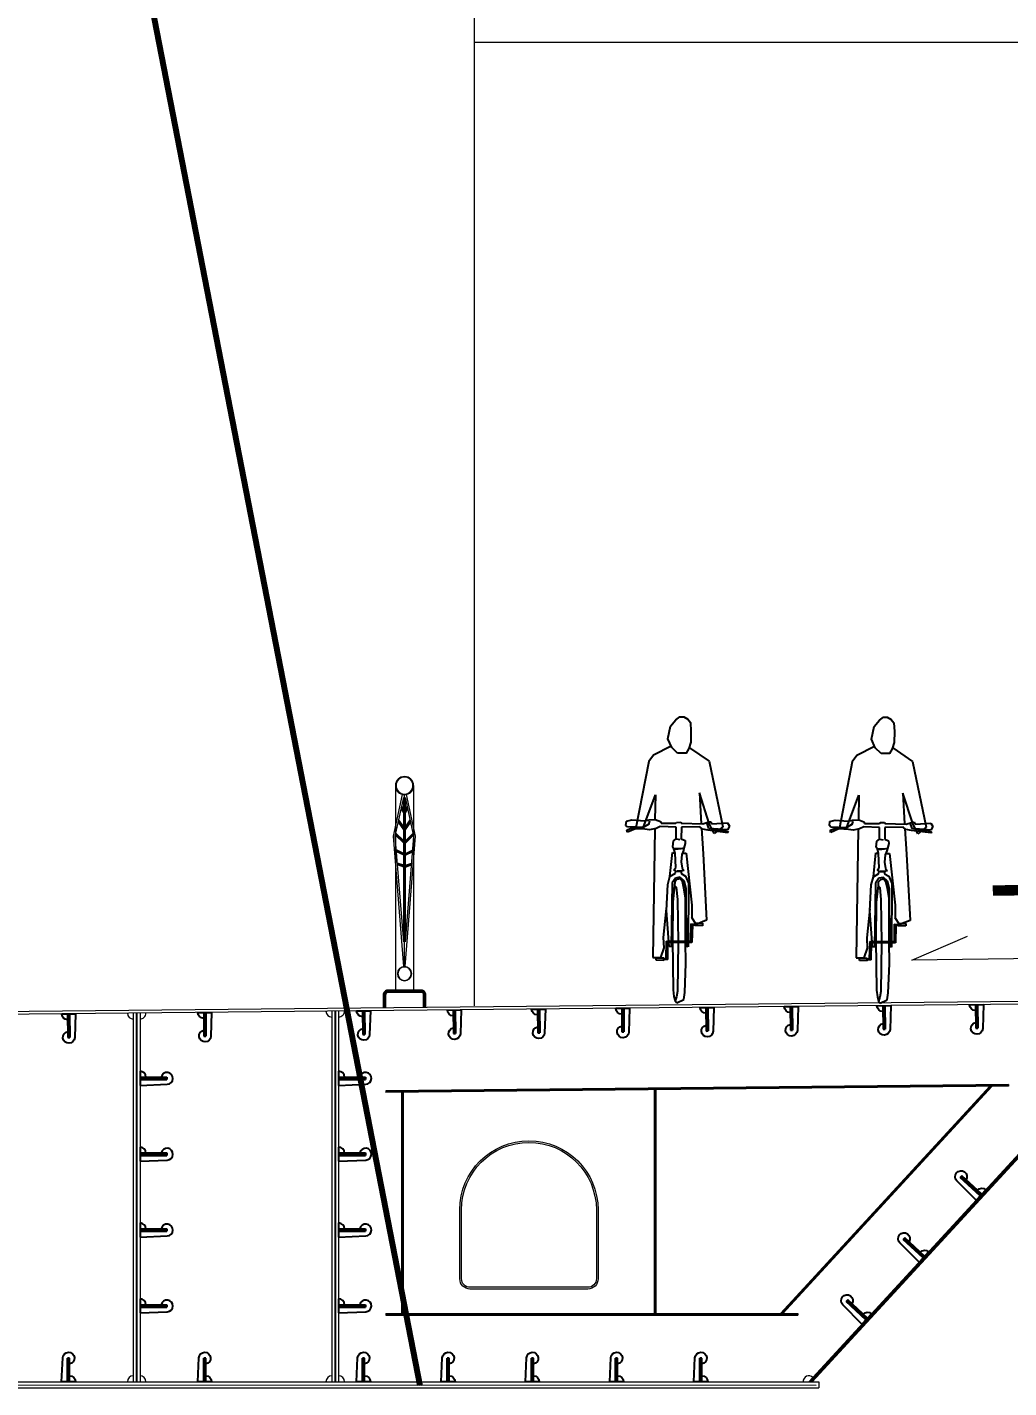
# Model space of a CAD drawing. Extents: x -2611510 to 954358, y -247163 to 181535.
# Drawn here: x 806275 to 812101, y 39060 to 47132 of the extents above; entities that cross this region are included whole.
import ezdxf

# ---------------------------------------------------------------- set-up
doc = ezdxf.new("R2010")
doc.units = 0
doc.linetypes.add('ACAD_ISO08W100', pattern=[36, 24, -3, 6, -3])
doc.layers.get('Defpoints').update_dxf_attribs({"color": 8})
for name, color, linetype, lineweight in [('文字', 7, 'Continuous', 15), ('标注', 3, 'Continuous', 18), ('细实线', 7, 'Continuous', 15), ('钢板粗线', 1, 'Continuous', 25), ('钢板细线', 6, 'Continuous', 15)]:
    doc.layers.add(name, color=color, linetype=linetype, lineweight=lineweight)
doc.layers.add('汽车', color=150, linetype='Continuous')
doc.styles.add('fs', font='仿宋_GB2312.TTF', dxfattribs={"width": 0.7})

# ---------------------------------------------------------------- blocks, each defined once
blk = doc.blocks.new('A$C3DE66DF3')
at = {"layer": '汽车', "color": 1}
for p, q in [((0.337, 1.4819), (0.4401, 1.4296)), ((0.4401, 1.4296), (0.4669, 1.3934)), ((0.1182, 1.395), (0.0392, 1.016)), ((0.4669, 1.3934), (0.5405, 1.0113)), ((0.117, 1.0361), (0.1739, 1.2118)), ((0.1739, 1.2118), (0.1634, 1.0342)), ((0.4283, 1.2006), (0.4306, 1.0587)), ((0.4998, 1.0109), (0.4283, 1.2006)), ((0.0123, 1.0383), (0, 1.0202)), ((0.1034, 1.033), (0.0123, 1.0383)), ((0.0978, 0.997), (0.117, 1.0361)), ((0.108, 1.0454), (0.1034, 1.033)), ((0.1188, 1.0443), (0.108, 1.0454)), ((0.1545, 1.034), (0.1188, 1.0443)), ((0.1194, 1.0074), (0.1316, 1.0406)), ((0.2786, 1.0378), (0.1545, 1.034)), ((0.2804, 1.0427), (0.2786, 1.0378)), ((0.3055, 1.042), (0.2804, 1.0427)), ((0.3096, 1.0377), (0.3055, 1.042)), ((0.3954, 1.0372), (0.3096, 1.0377)), ((0.3991, 1.0471), (0.3954, 1.0372)), ((0.4288, 1.0588), (0.3991, 1.0471)), ((0.4647, 1.0568), (0.4288, 1.0588)), ((0.4649, 1.0342), (0.462, 1.0494)), ((0.462, 1.0494), (0.4677, 1.0304)), ((0.4892, 1.0507), (0.4647, 1.0568)), ((0.5007, 1.0126), (0.4649, 1.0342)), ((0.4677, 1.0304), (0.5007, 1.0126)), ((0.5648, 1.0568), (0.4892, 1.0507)), ((0.5956, 1.0483), (0.5648, 1.0568)), ((0.5896, 1.0166), (0.5982, 1.0248)), ((0.5982, 1.0248), (0.5956, 1.0483)), ((0, 1.0202), (0.0119, 0.9989)), ((0.0099, 0.9894), (0.0073, 0.9848)), ((0.0073, 0.9848), (0.0114, 0.9822)), ((0.0293, 0.9925), (0.0099, 0.9894)), ((0.0114, 0.9822), (0.1241, 0.9972)), ((0.0119, 0.9989), (0.1194, 1.0074)), ((0.0293, 0.9925), (0.1194, 1.0074)), ((0.0392, 1.016), (0.0882, 0.9775)), ((0.0882, 0.9775), (0.0978, 0.997)), ((0.1241, 0.9972), (0.1557, 1.0025)), ((0.1619, 1.0078), (0.1532, 0.8599)), ((0.1557, 1.0025), (0.172, 1.0163)), ((0.172, 1.0163), (0.2783, 1.0139)), ((0.2788, 0.946), (0.2559, 0.9375)), ((0.2783, 1.0139), (0.2788, 0.946)), ((0.3085, 0.9464), (0.2875, 0.9428)), ((0.3081, 1.0143), (0.3999, 1.0186)), ((0.3085, 0.9464), (0.3081, 1.0143)), ((0.3241, 0.935), (0.3085, 0.9464)), ((0.3999, 1.0186), (0.4239, 1.007)), ((0.4239, 1.007), (0.4617, 0.9987)), ((0.4315, 1.0053), (0.4437, 0.2611)), ((0.4617, 0.9987), (0.4886, 1.0029)), ((0.4886, 1.0029), (0.5432, 1.0055)), ((0.4998, 1.0109), (0.5405, 1.0113)), ((0.5007, 1.0126), (0.5896, 1.0166)), ((0.5518, 1.0136), (0.5007, 1.0126)), ((0.5432, 1.0055), (0.5895, 0.9856)), ((0.594, 0.9981), (0.5518, 1.0136)), ((0.5895, 0.9856), (0.594, 0.9981)), ((0.2559, 0.9375), (0.2554, 0.9208)), ((0.2554, 0.9208), (0.2633, 0.8925)), ((0.2959, 0.889), (0.2633, 0.8925)), ((0.2633, 0.8925), (0.2816, 0.8886)), ((0.2633, 0.8925), (0.2667, 0.8786)), ((0.2667, 0.8786), (0.2752, 0.8557)), ((0.2816, 0.8886), (0.321, 0.8882)), ((0.321, 0.8882), (0.2959, 0.889)), ((0.3148, 0.8637), (0.321, 0.8882)), ((0.3298, 0.8679), (0.3185, 0.8638)), ((0.321, 0.8882), (0.3281, 0.8997)), ((0.3281, 0.8997), (0.3241, 0.935)), ((0.3442, 0.7288), (0.3298, 0.8679)), ((0.1532, 0.8599), (0.1322, 0.4768)), ((0.2506, 0.8632), (0.2183, 0.5645)), ((0.2724, 0.8632), (0.2505, 0.8623)), ((0.2723, 0.8634), (0.2506, 0.8632)), ((0.2798, 0.8145), (0.2745, 0.777)), ((0.2752, 0.8557), (0.2798, 0.8145)), ((0.3098, 0.7809), (0.3148, 0.8637)), ((0.3185, 0.8638), (0.3148, 0.8637)), ((0.3148, 0.8637), (0.3304, 0.8624)), ((0.2551, 0.7319), (0.2371, 0.6906)), ((0.2803, 0.7466), (0.2551, 0.7319)), ((0.2618, 0.7041), (0.2863, 0.7247)), ((0.2745, 0.777), (0.2641, 0.7639)), ((0.2641, 0.7639), (0.2824, 0.76)), ((0.2718, 0.7004), (0.2856, 0.7151)), ((0.305, 0.7601), (0.279, 0.7584)), ((0.279, 0.7584), (0.2803, 0.7466)), ((0.2824, 0.76), (0.305, 0.7601)), ((0.2856, 0.7151), (0.3039, 0.7112)), ((0.2863, 0.7247), (0.313, 0.7205)), ((0.3039, 0.7112), (0.3161, 0.6982)), ((0.3211, 0.7655), (0.3098, 0.7809)), ((0.3109, 0.7608), (0.3211, 0.7655)), ((0.3122, 0.749), (0.3109, 0.7608)), ((0.3442, 0.7288), (0.3122, 0.749)), ((0.313, 0.7205), (0.331, 0.6928)), ((0.3571, 0.6832), (0.3442, 0.7288)), ((0.2371, 0.6906), (0.239, 0.3232)), ((0.2483, 0.3255), (0.2513, 0.66)), ((0.2513, 0.66), (0.2618, 0.7041)), ((0.2538, 0.6055), (0.263, 0.6613)), ((0.263, 0.6613), (0.2718, 0.7004)), ((0.3076, 0.6675), (0.3013, 0.5965)), ((0.3172, 0.6781), (0.3076, 0.6675)), ((0.3161, 0.6982), (0.3172, 0.6781)), ((0.3172, 0.6781), (0.3281, 0.581)), ((0.331, 0.6928), (0.3379, 0.3236)), ((0.3639, 0.5326), (0.3571, 0.6832)), ((0.2183, 0.5645), (0.2176, 0.4926)), ((0.2534, 0.3546), (0.2538, 0.6055)), ((0.3013, 0.5965), (0.2968, 0.35)), ((0.3281, 0.581), (0.3298, 0.3632)), ((0.1322, 0.4768), (0.1926, 0.4527)), ((0.1926, 0.4527), (0.2176, 0.4926)), ((0.3496, 0.3249), (0.3639, 0.5326)), ((0.3807, 0.3765), (0.3633, 0.5446)), ((0.2001, 0.4605), (0.1557, 0.4593)), ((0.1557, 0.4593), (0.1559, 0.4453)), ((0.1559, 0.4453), (0.2008, 0.4457)), ((0.2001, 0.4605), (0.2007, 0.4501)), ((0.2238, 0.4552), (0.2006, 0.4544)), ((0.2007, 0.4501), (0.2008, 0.4457)), ((0.2148, 0.4497), (0.2007, 0.4501)), ((0.2148, 0.4497), (0.2171, 0.3482)), ((0.2238, 0.4552), (0.2247, 0.3558)), ((0.2199, 0.3556), (0.2171, 0.3482)), ((0.2171, 0.3482), (0.3603, 0.3464)), ((0.364, 0.3563), (0.2199, 0.3556)), ((0.239, 0.3232), (0.2483, 0.3255)), ((0.2516, 0.2269), (0.2534, 0.3546)), ((0.2968, 0.35), (0.3012, 0.0663)), ((0.3298, 0.3632), (0.3265, 0.0739)), ((0.3379, 0.3236), (0.3496, 0.3249)), ((0.3565, 0.2493), (0.3557, 0.3487)), ((0.3603, 0.3464), (0.364, 0.3563)), ((0.3656, 0.2547), (0.3632, 0.3563)), ((0.3775, 0.3165), (0.3807, 0.3765)), ((0.3968, 0.2614), (0.3775, 0.3165)), ((0.3565, 0.2493), (0.3798, 0.25)), ((0.3656, 0.2547), (0.3797, 0.2543)), ((0.4245, 0.2592), (0.3796, 0.2588)), ((0.3797, 0.2543), (0.3796, 0.2588)), ((0.3803, 0.244), (0.3797, 0.2543)), ((0.3803, 0.244), (0.4246, 0.2452)), ((0.4437, 0.2611), (0.3968, 0.2614)), ((0.4246, 0.2452), (0.4245, 0.2592)), ((0.2578, 0.0596), (0.2516, 0.2269)), ((0.2637, 0.018), (0.2578, 0.0596)), ((0.305, 0), (0.2637, 0.018)), ((0.3012, 0.0663), (0.306, 0.0335)), ((0.3146, 0.0106), (0.305, 0)), ((0.306, 0.0335), (0.3146, 0.0106)), ((0.3212, 0.0364), (0.3146, 0.0106)), ((0.3265, 0.0739), (0.3212, 0.0364))]:
    blk.add_line(p, q, dxfattribs=at)
blk.add_lwpolyline([(0.2998, 1.4421), (0.3336, 1.4742), (0.3558, 1.5244), (0.3401, 1.5971), (0.3094, 1.6332), (0.2865, 1.6511), (0.2638, 1.6509), (0.2412, 1.6371), (0.2261, 1.6188), (0.2228, 1.5687), (0.2234, 1.5051), (0.2351, 1.4688), (0.2505, 1.4416)], close=True, dxfattribs=at)
blk.add_lwpolyline([(0.2312, 1.4733), (0.1182, 1.395)], dxfattribs=at)
blk = doc.blocks.new('14-160加劲 有过焊孔')
at = {"layer": 'Defpoints'}
blk.add_line((38609.4, 31489.3), (38609.4, 31649.3), dxfattribs=at)
at = {"layer": '钢板粗线', "color": 7}
for p, q in [((38602.4, 31489.3), (38602.4, 31649.3)), ((38602.4, 31649.3), (38616.4, 31649.3)), ((38616.4, 31489.3), (38616.4, 31649.3)), ((38651.4, 31489.3), (38644.3, 31650.8)), ((38567.4, 31489.3), (38651.4, 31489.3))]:
    blk.add_line(p, q, dxfattribs=at)
for centre, start, end in [((38609.4, 31649.3), 2.49324, 258.46304), ((38602.4, 31489.3), 90, 180)]:
    blk.add_arc(centre, 35, start, end, dxfattribs=at)
blk = doc.blocks.new('12-140加劲 有过焊孔')
at = {"layer": 'Defpoints'}
blk.add_line((0, 0), (0, 140), dxfattribs=at)
at = {"layer": '钢板粗线', "color": 7}
for p, q in [((-6, 0), (-6, 140)), ((-6, 140), (6, 140)), ((6, 0), (6, 140)), ((41, 0), (35, 141.5)), ((-41, 0), (41, 0))]:
    blk.add_line(p, q, dxfattribs=at)
for centre, start, end in [((0, 140), 2.44105, 260.12911), ((-6, 0), 90, 180)]:
    blk.add_arc(centre, 35, start, end, dxfattribs=at)
blk = doc.blocks.new('人行护栏')
for p, q in [((-54, 1226), (-54, 10)), ((54, 1226), (54, 10)), ((-65, 926), (-11.4, 1173.2)), ((-54.9, 925.3), (-5, 1155.7)), ((-5, 298.7), (-5, 1155.7)), ((5, 298.7), (5, 1155.7)), ((54.9, 925.3), (5, 1155.7)), ((65, 926), (11.4, 1173.2)), ((-5, 1064.7), (-19.3, 1089.5)), ((-5, 1084.7), (-16.2, 1104)), ((5, 1084.7), (16.2, 1104)), ((5, 1064.7), (19.3, 1089.5)), ((-5, 964.4), (-36.6, 1009.6)), ((-5, 981.9), (-33.8, 1022.9)), ((5, 981.9), (33.8, 1022.9)), ((5, 964.4), (36.6, 1009.6)), ((-3.4, 152.4), (-65, 926)), ((-5, 298.7), (-54.9, 925.3)), ((-5, 883.9), (-53.4, 932.3)), ((-5, 898.1), (-50.9, 943.9)), ((3.4, 152.4), (65, 926)), ((5, 898.1), (50.9, 943.9)), ((5, 883.9), (53.4, 932.3)), ((5, 298.7), (54.9, 925.3)), ((-5, 823.8), (-48.4, 844.1)), ((-5, 812.8), (-47.5, 832.6)), ((5, 823.8), (48.4, 844.1)), ((5, 812.8), (47.5, 832.6)), ((-5, 753.1), (-42.3, 766.7)), ((-5, 742.5), (-41.4, 755.7)), ((5, 753.1), (42.3, 766.7)), ((5, 742.5), (41.4, 755.7))]:
    blk.add_line(p, q)
at = {"linetype": 'ACAD_ISO08W100', "ltscale": 0.1}
blk.add_line((0, 152.5), (0, 1172), dxfattribs=at)
for centre, radius in [((0, 1226), 54), ((0, 1226), 50), ((0, 110), 42.5), ((0, 110), 39.5)]:
    blk.add_circle(centre, radius)
at = {"layer": 'Defpoints'}
for p, q in [((0, 1066), (-17.8, 1096.8)), ((0, 1066), (17.8, 1096.8)), ((0, 966), (-35.2, 1016.3)), ((0, 966), (35.2, 1016.3)), ((0, 886), (-52.1, 938.1)), ((0, 886), (52.1, 938.1)), ((0, 816), (-48, 838.4)), ((0, 816), (48, 838.4)), ((0, 746), (-41.8, 761.2)), ((0, 746), (41.8, 761.2))]:
    blk.add_line(p, q, dxfattribs=at)

msp = doc.modelspace()

# ---------------------------------------------------------------- linework, layer by layer
for p, q in [((801994.5, 73020.7), (808593, 39074.3)), ((802018.9, 73020.7), (808617.4, 39074.3))]:
    msp.add_line(p, q)
at = {"color": 8}
msp.add_line((802006.7, 73020.7), (808605.2, 39074.3), dxfattribs=at)
at = {"layer": 'Defpoints'}
for p, q in [((813009.6, 41360.3), (810924.4, 39096.5)), ((811999.6, 40854.1), (810749, 39496.5))]:
    msp.add_line(p, q, dxfattribs=at)
at = {"layer": 'Defpoints', "color": 8}
for p, q in [((806924.7, 41283.3), (806924.7, 39096.5)), ((808103.2, 41295.1), (808103.2, 39096.5)), ((808503.2, 39496.5), (808503.2, 40819.1)), ((810003.2, 39496.5), (810003.2, 40832.8)), ((808403.2, 39496.5), (810849, 39496.5))]:
    msp.add_line(p, q, dxfattribs=at)
at = {"layer": 'Defpoints', "color": 8, "elevation": 0}
msp.add_lwpolyline([(812099.6, 40855.1), (808403.3, 40818.1)], dxfattribs=at)
at = {"layer": '文字'}
for p, q in [((808930, 41327.2), (808930, 51376.2)), ((808930, 47042.9), (815762.5, 47042.9)), ((808930, 47042.9), (815762.5, 47042.9)), ((811526.1, 41597), (811855.1, 41740.1)), ((812936.2, 41616.5), (811526.1, 41597)), ((802278.8, 39077.5), (810956.9, 39076.4)), ((802278.8, 39061.5), (810956.9, 39060.4))]:
    msp.add_line(p, q, dxfattribs=at)
at = {"layer": '钢板粗线', "elevation": 0}
for points in [[(808639.6, 41316.5), (808639.6, 41392.2, 0.414214), (808614.6, 41417.2), (808414.6, 41417.2, 0.414214), (808389.6, 41392.2), (808389.6, 41314)], [(808629.6, 41316.5), (808629.6, 41392.2, 0.414214), (808614.6, 41407.2), (808414.6, 41407.2, 0.414214), (808399.6, 41392.2), (808399.6, 41314)]]:
    msp.add_lwpolyline(points, format="xyb", dxfattribs=at)
at = {"layer": '钢板细线'}
for p, q in [((812985.1, 41344), (810914.9, 39096.5)), ((813004.3, 41344.2), (810933.9, 39096.5)), ((811988.1, 40849), (810746.8, 39501.5)), ((812001.8, 40849.1), (810760.4, 39501.5)), ((812099.5, 40860.1), (812099.6, 40850.1)), ((808403.2, 40823.1), (808403.3, 40813.1)), ((808498.2, 39501.5), (808498.2, 40814.1)), ((808508.2, 39501.5), (808508.2, 40814.2)), ((809998.2, 39501.5), (809998.2, 40827.7)), ((810008.2, 39501.5), (810008.2, 40827.8)), ((808403.2, 39501.5), (810849, 39501.5)), ((808403.2, 39501.5), (808403.2, 39491.5)), ((808403.2, 39491.5), (810849, 39491.5)), ((810849, 39501.5), (810849, 39491.5)), ((802278.4, 39096.5), (810974.4, 39096.5)), ((810974.4, 39096.5), (810974.4, 39060.5)), ((802278.4, 39060.5), (810974.4, 39060.5))]:
    msp.add_line(p, q, dxfattribs=at)
at = {"layer": '钢板细线', "color": 3}
for p, q in [((806904.7, 41283.1), (806904.7, 39096.5)), ((806944.7, 41283.5), (806944.7, 39096.5)), ((808083.2, 41294.9), (808083.2, 39096.5)), ((808123.2, 41295.3), (808123.2, 39096.5))]:
    msp.add_line(p, q, dxfattribs=at)
at = {"layer": '钢板细线', "elevation": 0}
for points in [[(815139.6, 41381.6), (806089.6, 41291), (792389.9, 41496.5)], [(815139.6, 41365.6), (806089.6, 41275), (792389.9, 41480.5)], [(812099.5, 40860.1), (808403.2, 40823.1)], [(812099.6, 40850.1), (808403.3, 40813.1)]]:
    msp.add_lwpolyline(points, dxfattribs=at)
at = {"layer": '钢板细线'}
for points in [[(809603.1, 39646.5), (808903.1, 39646.5, -0.414214), (808843.1, 39706.5), (808843.1, 40116.5, -1), (809663.1, 40116.5), (809663.1, 39706.5, -0.414214)], [(809603.1, 39656.5), (808903.1, 39656.5, -0.414214), (808853.1, 39706.5), (808853.1, 40116.5, -1), (809653.1, 40116.5), (809653.1, 39706.5, -0.414214)]]:
    msp.add_lwpolyline(points, format="xyb", close=True, dxfattribs=at)
for centre, start, end in [((806904.7, 41283.1), 180.49176, 270), ((806944.7, 41283.3), 270, 0.38248), ((808083.2, 41294.9), 180.49176, 270), ((808123.2, 41295.3), 270, 0.38248), ((806904.7, 39096.5), 90, 180), ((806944.7, 39096.5), 0, 90), ((808083.2, 39096.5), 90, 180), ((808123.2, 39096.5), 0, 90), ((810914.9, 39096.5), 47.41369, 180)]:
    msp.add_arc(centre, 35, start, end, dxfattribs=at)

# ---------------------------------------------------------------- block references
at = {"layer": '标注', "xscale": -1}
msp.add_blockref('人行护栏', (808514.6, 41407.2), dxfattribs=at)
at = {"layer": '汽车', "xscale": -1027.205338051362, "yscale": 1027.205338051362, "zscale": 1027.205338051362, "rotation": 359.999981624705}
for p in [(810443.4, 41344.7), (811650.7, 41343.1)]:
    msp.add_blockref('A$C3DE66DF3', p, dxfattribs=at)
at = {"layer": '细实线', "xscale": -1, "rotation": 180.5737091599}
for p in [(811909.6, 41333.2), (806520.6, 41279.3), (807328.8, 41287.4), (808271.2, 41296.8), (808809.6, 41302.2), (809309.6, 41307.2), (809809.6, 41312.2), (810309.6, 41317.2), (810809.6, 41322.2), (811359.6, 41327.7)]:
    msp.add_blockref('12-140加劲 有过焊孔', p, dxfattribs=at)
at = {"layer": '钢板细线', "rotation": 270.0000000000002}
for p in [(775455.4, 79505.8), (776633.9, 79505.8), (775455.4, 79055.8), (776633.9, 79055.8), (775455.4, 78605.8), (776633.9, 78605.8), (775455.4, 78155.8), (776633.9, 78155.8)]:
    msp.add_blockref('14-160加劲 有过焊孔', p, dxfattribs=at)
at = {"layer": '钢板细线', "xscale": -1}
for p, rotation in [((861254.5, 47268.2), 47.35108087022602), ((860915.7, 46900.5), 47.35108087024022), ((860577, 46532.7), 47.35108087024022)]:
    msp.add_blockref('14-160加劲 有过焊孔', p, dxfattribs=dict(at, rotation=rotation))
for p in [(806520.6, 39096.5), (807328.8, 39096.5), (808271.2, 39096.5), (808773.4, 39096.5), (809273.4, 39096.5), (809773.4, 39096.5), (810273.4, 39096.5)]:
    msp.add_blockref('12-140加劲 有过焊孔', p, dxfattribs=at)

# ---------------------------------------------------------------- texts
at = {"layer": '标注', "color": 7, "style": 'fs', "width": 0.7}
msp.add_text('-1%%%', height=625, rotation=0.7899, dxfattribs=at).set_placement((811945.8, 41769.3))

doc.saveas('drawing.dxf')
